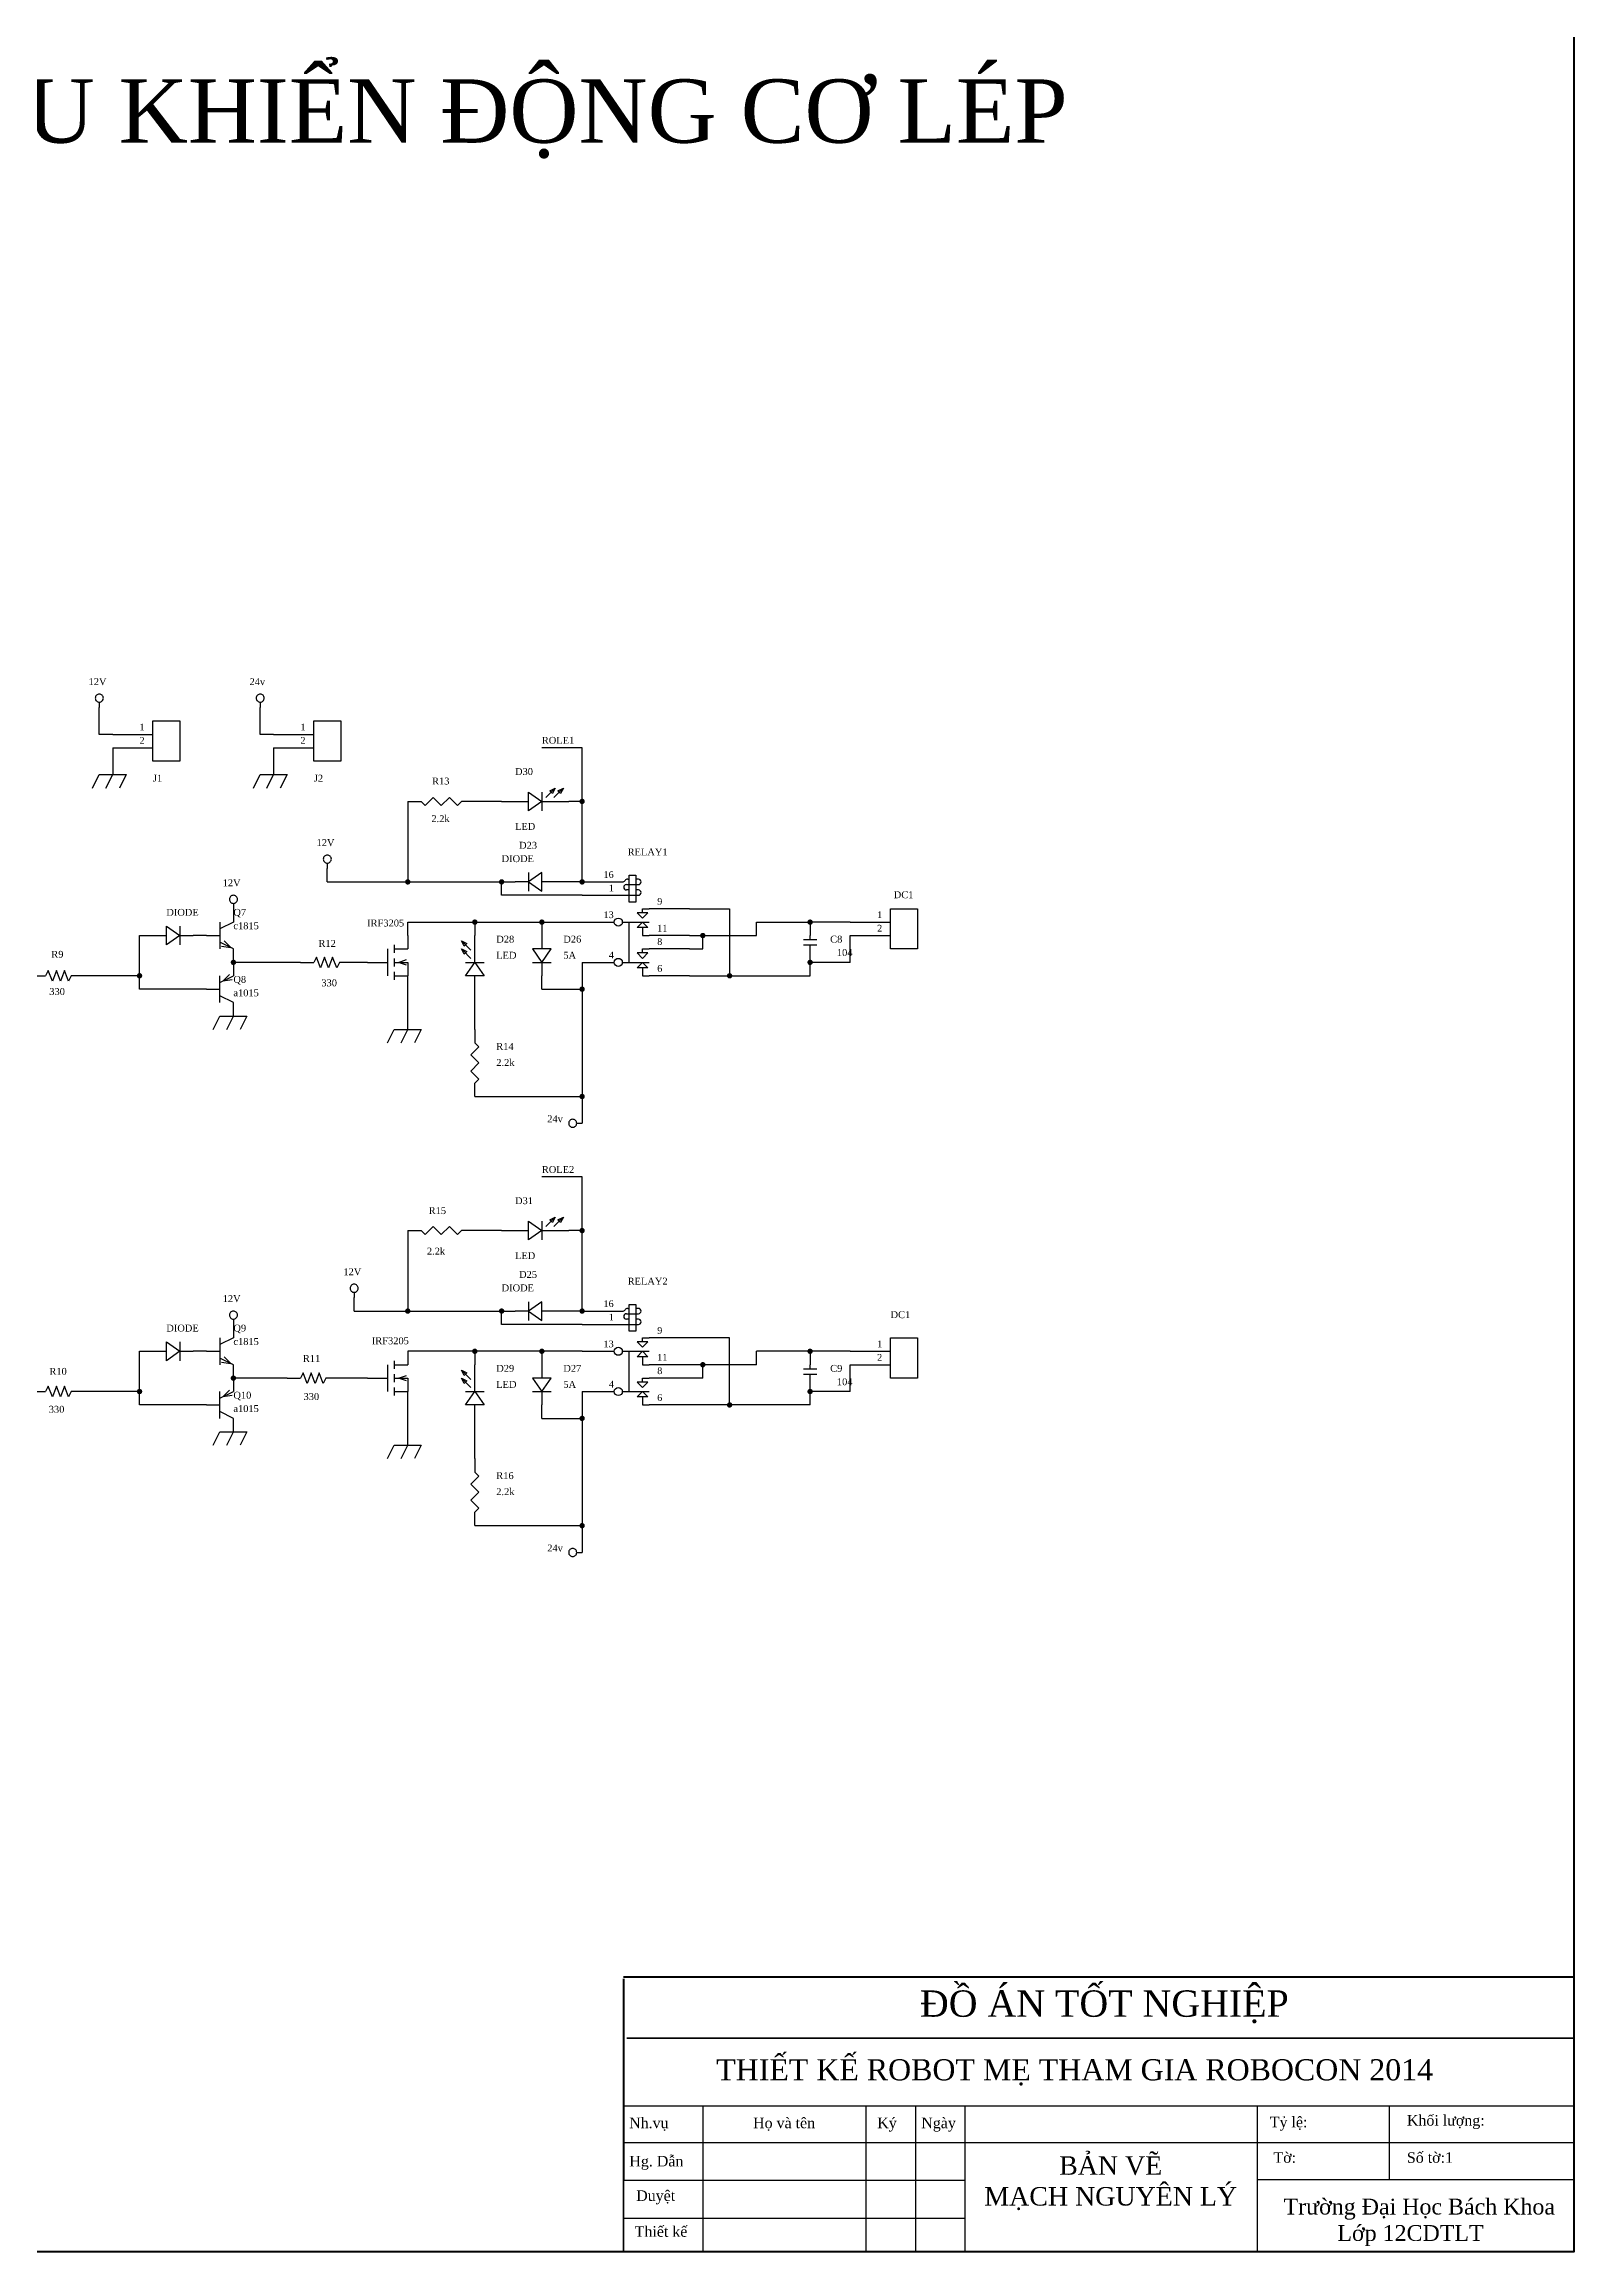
# Model space of a CAD drawing. Header units: inches. Extents: x 10 to 2893, y 8 to 851.
# Drawn here: x 909.5 to 1199.2, y 9.5 to 427.6 of the extents above; entities that cross this region are included whole.
import ezdxf

# ---------------------------------------------------------------- set-up
doc = ezdxf.new("R2010")
doc.units = ezdxf.units.IN
doc.header["$MEASUREMENT"] = 0
for name, color, linetype in [('DUONG BAO', 80, 'Continuous'), ('PARTS', 7, 'Continuous'), ('PARTTEXT', 7, 'Continuous'), ('WIRE', 7, 'Continuous'), ('WIRETEXT', 7, 'Continuous')]:
    doc.layers.add(name, color=color, linetype=linetype)
doc.layers.add('net dam', color=7, linetype='Continuous', lineweight=35)
doc.styles.add('Manh', font='times_0.ttf')
doc.styles.get("Standard").update_dxf_attribs({"font": 'times_0.ttf'})

msp = doc.modelspace()

# ---------------------------------------------------------------- linework, layer by layer
at = {"layer": 'DUONG BAO', "color": 7, "lineweight": 40}
for p, q in [((1019.23, 61.6), (1199.23, 61.6)), ((1019.23, 61.19), (1019.23, 23.19))]:
    msp.add_line(p, q, dxfattribs=at)
at = {"layer": 'DUONG BAO', "color": 7}
for p, q in [((1199.23, 61.63), (1199.23, 9.5)), ((1019.23, 37.17), (1199.23, 37.17)), ((1034.23, 37.19), (1034.23, 23.19)), ((1065.11, 37.19), (1065.11, 23.19)), ((1074.56, 37.19), (1074.56, 23.19)), ((1083.88, 37.19), (1083.88, 23.19)), ((1139.23, 37.19), (1139.23, 23.19)), ((1164.23, 37.19), (1164.23, 23.19)), ((1019.23, 30.19), (1199.23, 30.19)), ((1019.23, 30.19), (1083.88, 30.19)), ((1019.23, 30.19), (1083.88, 30.19)), ((1083.88, 30.19), (1083.88, 23.19)), ((1139.23, 30.19), (1139.23, 23.19)), ((1019.23, 23.07), (1083.88, 23.07)), ((1034.23, 23.19), (1034.23, 9.5)), ((1065.11, 23.19), (1065.11, 9.5)), ((1074.56, 23.19), (1074.56, 9.5)), ((1083.88, 23.19), (1083.88, 9.5)), ((1139.23, 23.19), (1199.23, 23.19)), ((1139.23, 23.19), (1139.23, 9.5)), ((1083.88, 20.28), (1083.88, 9.5)), ((1139.23, 20.28), (1139.23, 9.5)), ((1019.23, 15.88), (1083.88, 15.88)), ((1199.23, 9.5), (1019.23, 9.5))]:
    msp.add_line(p, q, dxfattribs=at)
at = {"layer": 'net dam'}
msp.add_line((1199.07, 49.95), (1019.86, 49.95), dxfattribs=at)
at = {"layer": 'net dam', "color": 7}
msp.add_line((1019.23, 23.19), (1019.23, 9.5), dxfattribs=at)
at = {"layer": 'net dam', "color": 7, "lineweight": 60}
msp.add_lwpolyline([(10.23, 9.5), (10.23, 850.5), (1199.23, 850.5), (1199.23, 9.5), (10.23, 9.5)], close=True, dxfattribs=at)
at = {"layer": 'PARTS'}
for p, q in [((922.49, 296.89), (930.11, 296.89)), ((952.97, 296.89), (960.59, 296.89)), ((922.49, 294.35), (930.11, 294.35)), ((952.97, 294.35), (960.59, 294.35)), ((978.37, 284.19), (980.91, 284.19)), ((991.07, 284.19), (988.53, 284.19)), ((996.15, 284.19), (998.69, 284.19)), ((1011.39, 284.19), (1008.85, 284.19)), ((996.15, 268.95), (998.69, 268.95)), ((1008.85, 268.95), (1006.31, 268.95)), ((1011.39, 268.95), (1019.01, 268.95)), ((945.35, 263.87), (945.35, 261.33)), ((1011.39, 266.41), (1019.01, 266.41)), ((1031.71, 263.87), (1024.09, 263.87)), ((991.07, 261.33), (991.07, 258.79)), ((1003.77, 261.33), (1003.77, 258.79)), ((1011.39, 261.33), (1017.49, 261.33)), ((1054.57, 261.33), (1054.57, 258.79)), ((1062.19, 261.33), (1069.81, 261.33)), ((927.57, 258.79), (930.11, 258.79)), ((940.27, 258.79), (937.73, 258.79)), ((940.27, 258.79), (942.81, 258.79)), ((945.35, 253.71), (945.35, 256.25)), ((978.37, 258.79), (978.37, 256.25)), ((1031.71, 258.79), (1024.09, 258.79)), ((1031.71, 256.25), (1024.09, 256.25)), ((1054.57, 253.71), (1054.57, 256.25)), ((1062.19, 258.79), (1069.81, 258.79)), ((907.25, 251.17), (909.79, 251.17)), ((917.41, 251.17), (914.87, 251.17)), ((945.35, 253.71), (945.35, 251.17)), ((958.05, 253.71), (960.59, 253.71)), ((968.21, 253.71), (965.67, 253.71)), ((970.75, 253.71), (973.29, 253.71)), ((978.37, 248.63), (978.37, 251.17)), ((1003.77, 248.63), (1003.77, 251.17)), ((1011.39, 253.71), (1017.49, 253.71)), ((1031.71, 251.17), (1024.09, 251.17)), ((940.27, 248.63), (942.81, 248.63)), ((991.07, 246.09), (991.07, 248.63)), ((945.35, 243.55), (945.35, 246.09)), ((991.07, 241.01), (991.07, 238.47)), ((991.07, 228.31), (991.07, 230.85)), ((978.37, 202.91), (980.91, 202.91)), ((991.07, 202.91), (988.53, 202.91)), ((996.15, 202.91), (998.69, 202.91)), ((1011.39, 202.91), (1008.85, 202.91)), ((945.35, 185.13), (945.35, 182.59)), ((996.15, 187.67), (998.69, 187.67)), ((1008.85, 187.67), (1006.31, 187.67)), ((1011.39, 187.67), (1019.01, 187.67)), ((1011.39, 185.13), (1019.01, 185.13)), ((927.57, 180.05), (930.11, 180.05)), ((940.27, 180.05), (937.73, 180.05)), ((940.27, 180.05), (942.81, 180.05)), ((978.37, 180.05), (978.37, 177.51)), ((991.07, 180.05), (991.07, 177.51)), ((1003.77, 180.05), (1003.77, 177.51)), ((1011.39, 180.05), (1017.49, 180.05)), ((1031.71, 182.59), (1024.09, 182.59)), ((1054.57, 180.05), (1054.57, 177.51)), ((1062.19, 180.05), (1069.81, 180.05)), ((945.35, 174.97), (945.35, 177.51)), ((1031.71, 177.51), (1024.09, 177.51)), ((1062.19, 177.51), (1069.81, 177.51)), ((907.25, 172.43), (909.79, 172.43)), ((917.41, 172.43), (914.87, 172.43)), ((945.35, 174.97), (945.35, 172.43)), ((955.51, 174.97), (958.05, 174.97)), ((965.67, 174.97), (963.13, 174.97)), ((970.75, 174.97), (973.29, 174.97)), ((978.37, 169.89), (978.37, 172.43)), ((1011.39, 172.43), (1017.49, 172.43)), ((1031.71, 174.97), (1024.09, 174.97)), ((1054.57, 172.43), (1054.57, 174.97)), ((940.27, 169.89), (942.81, 169.89)), ((945.35, 164.81), (945.35, 167.35)), ((991.07, 164.81), (991.07, 167.35)), ((1003.77, 167.35), (1003.77, 169.89)), ((1031.71, 169.89), (1024.09, 169.89)), ((991.07, 159.73), (991.07, 157.19)), ((991.07, 147.03), (991.07, 149.57))]:
    msp.add_line(p, q, dxfattribs=at)
for points in [[(920.72, 303.75, 0.0985), (920.66, 304.04, 0.0985), (920.49, 304.29, 0.0985), (920.25, 304.45, 0.0985), (919.95, 304.51, 0.0985), (919.66, 304.45, 0.0985), (919.42, 304.29, 0.0985), (919.25, 304.04, 0.0985), (919.19, 303.75, 0.0985), (919.25, 303.46, 0.0985), (919.42, 303.21, 0.0985), (919.66, 303.04, 0.0985), (919.95, 302.98, 0.0985), (920.25, 303.04, 0.0985), (920.49, 303.21, 0.0985), (920.66, 303.46, 0.0985)], [(951.2, 303.75, 0.0985), (951.14, 304.04, 0.0985), (950.97, 304.29, 0.0985), (950.73, 304.45, 0.0985), (950.43, 304.51, 0.0985), (950.14, 304.45, 0.0985), (949.9, 304.29, 0.0985), (949.73, 304.04, 0.0985), (949.67, 303.75, 0.0985), (949.73, 303.46, 0.0985), (949.9, 303.21, 0.0985), (950.14, 303.04, 0.0985), (950.43, 302.98, 0.0985), (950.73, 303.04, 0.0985), (950.97, 303.21, 0.0985), (951.14, 303.46, 0.0985)], [(963.9, 273.27, 0.0985), (963.84, 273.56, 0.0985), (963.67, 273.81, 0.0985), (963.43, 273.97, 0.0985), (963.13, 274.03, 0.0985), (962.84, 273.97, 0.0985), (962.6, 273.81, 0.0985), (962.43, 273.56, 0.0985), (962.37, 273.27, 0.0985), (962.43, 272.98, 0.0985), (962.6, 272.73, 0.0985), (962.84, 272.56, 0.0985), (963.13, 272.5, 0.0985), (963.43, 272.56, 0.0985), (963.67, 272.73, 0.0985), (963.84, 272.98, 0.0985)], [(946.12, 265.65, 0.0985), (946.06, 265.94, 0.0985), (945.89, 266.19, 0.0985), (945.65, 266.35, 0.0985), (945.35, 266.41, 0.0985), (945.06, 266.35, 0.0985), (944.82, 266.19, 0.0985), (944.65, 265.94, 0.0985), (944.59, 265.65, 0.0985), (944.65, 265.36, 0.0985), (944.82, 265.11, 0.0985), (945.06, 264.94, 0.0985), (945.35, 264.88, 0.0985), (945.65, 264.94, 0.0985), (945.89, 265.11, 0.0985), (946.06, 265.36, 0.0985)], [(1010.38, 223.23, 0.0985), (1010.32, 223.52, 0.0985), (1010.16, 223.77, 0.0985), (1009.91, 223.93, 0.0985), (1009.62, 223.99, 0.0985), (1009.32, 223.93, 0.0985), (1009.08, 223.77, 0.0985), (1008.91, 223.52, 0.0985), (1008.85, 223.23, 0.0985), (1008.91, 222.94, 0.0985), (1009.08, 222.69, 0.0985), (1009.32, 222.52, 0.0985), (1009.62, 222.47, 0.0985), (1009.91, 222.52, 0.0985), (1010.16, 222.69, 0.0985), (1010.32, 222.94, 0.0985)], [(968.98, 191.99, 0.0985), (968.92, 192.28, 0.0985), (968.75, 192.53, 0.0985), (968.51, 192.69, 0.0985), (968.21, 192.75, 0.0985), (967.92, 192.69, 0.0985), (967.68, 192.53, 0.0985), (967.51, 192.28, 0.0985), (967.45, 191.99, 0.0985), (967.51, 191.7, 0.0985), (967.68, 191.45, 0.0985), (967.92, 191.28, 0.0985), (968.21, 191.22, 0.0985), (968.51, 191.28, 0.0985), (968.75, 191.45, 0.0985), (968.92, 191.7, 0.0985)], [(946.12, 186.91, 0.0985), (946.06, 187.2, 0.0985), (945.89, 187.45, 0.0985), (945.65, 187.61, 0.0985), (945.35, 187.67, 0.0985), (945.06, 187.61, 0.0985), (944.82, 187.45, 0.0985), (944.65, 187.2, 0.0985), (944.59, 186.91, 0.0985), (944.65, 186.62, 0.0985), (944.82, 186.37, 0.0985), (945.06, 186.2, 0.0985), (945.35, 186.14, 0.0985), (945.65, 186.2, 0.0985), (945.89, 186.37, 0.0985), (946.06, 186.62, 0.0985)], [(1010.38, 141.95, 0.0985), (1010.32, 142.24, 0.0985), (1010.16, 142.49, 0.0985), (1009.91, 142.65, 0.0985), (1009.62, 142.71, 0.0985), (1009.32, 142.65, 0.0985), (1009.08, 142.49, 0.0985), (1008.91, 142.24, 0.0985), (1008.85, 141.95, 0.0985), (1008.91, 141.66, 0.0985), (1009.08, 141.41, 0.0985), (1009.32, 141.24, 0.0985), (1009.62, 141.19, 0.0985), (1009.91, 141.24, 0.0985), (1010.16, 141.41, 0.0985), (1010.32, 141.66, 0.0985)]]:
    msp.add_lwpolyline(points, format="xyb", close=True, dxfattribs=at)
for points in [[(919.95, 302.98), (919.95, 301.97)], [(950.43, 302.98), (950.43, 301.97)], [(918.68, 286.73), (919.95, 289.27)], [(919.95, 289.27), (925.03, 289.27)], [(921.22, 286.73), (922.49, 289.27)], [(925.03, 289.27), (923.76, 286.73)], [(949.16, 286.73), (950.43, 289.27)], [(950.43, 289.27), (955.51, 289.27)], [(951.7, 286.73), (952.97, 289.27)], [(955.51, 289.27), (954.24, 286.73)], [(983.2, 284.95), (981.68, 283.43)], [(984.72, 283.43), (983.2, 284.95)], [(986.25, 284.95), (984.72, 283.43)], [(987.77, 283.43), (986.25, 284.95)], [(1003.77, 285.97), (1003.77, 282.41)], [(1006.06, 286.47), (1004.54, 284.95)], [(1007.58, 286.47), (1006.06, 284.95)], [(981.68, 283.43), (980.91, 284.19)], [(988.53, 284.19), (987.77, 283.43)], [(998.69, 284.19), (1001.23, 284.19)], [(1003.77, 284.19), (1008.85, 284.19)], [(963.13, 272.5), (963.13, 271.49)], [(1001.23, 268.95), (998.69, 268.95)], [(1001.23, 270.73), (1001.23, 267.17)], [(1006.31, 268.95), (1003.77, 268.95)], [(1019.78, 268.44), (1022.06, 268.44)], [(1020.03, 269.46), (1020.28, 269.46)], [(1020.28, 265.14), (1020.28, 270.22)], [(1020.28, 270.22), (1021.55, 270.22)], [(1021.55, 270.22), (1021.55, 265.14)], [(1022.06, 269.46), (1021.55, 269.46)], [(945.35, 264.88), (945.35, 263.87)], [(1019.01, 266.41), (1022.06, 266.41)], [(1020.28, 267.42), (1019.78, 267.42)], [(1021.55, 265.14), (1020.28, 265.14)], [(1022.06, 267.42), (1021.55, 267.42)], [(1022.82, 263.87), (1024.09, 263.87)], [(1022.82, 263.11), (1022.82, 263.87)], [(935.19, 260.57), (935.19, 257.01)], [(945.35, 261.33), (942.81, 260.06)], [(942.81, 261.33), (942.81, 256.25)], [(1019.01, 261.33), (1024.09, 261.33)], [(1020.28, 253.71), (1020.28, 261.33)], [(1022.82, 260.31), (1022.82, 258.79)], [(930.11, 258.79), (932.65, 258.79)], [(935.19, 258.79), (937.73, 258.79)], [(945.35, 256.25), (942.81, 257.52)], [(943.07, 256.76), (944.85, 256.5), (943.58, 257.77)], [(974.56, 256.25), (974.56, 251.17)], [(975.83, 257.01), (975.83, 255.49)], [(975.83, 256.25), (978.37, 256.25)], [(988.79, 257.52), (990.31, 255.99)], [(988.79, 255.99), (990.31, 254.47)], [(991.07, 253.71), (991.07, 258.79)], [(1003.77, 258.79), (1003.77, 256.25)], [(1022.82, 258.79), (1024.09, 258.79)], [(1022.82, 255.49), (1022.82, 256.25)], [(1022.82, 256.25), (1024.09, 256.25)], [(1053.3, 258.03), (1055.84, 258.03)], [(1053.3, 257.01), (1055.84, 257.01)], [(1054.57, 258.03), (1054.57, 258.79)], [(1054.57, 256.25), (1054.57, 257.01)], [(910.3, 252.18), (909.79, 251.17)], [(911.06, 250.15), (910.3, 252.18)], [(911.83, 252.18), (911.06, 250.15)], [(912.59, 250.15), (911.83, 252.18)], [(913.35, 252.18), (912.59, 250.15)], [(914.11, 250.15), (913.35, 252.18)], [(914.62, 251.17), (914.11, 250.15)], [(914.87, 251.17), (914.62, 251.17)], [(942.81, 249.9), (945.35, 251.17)], [(942.81, 246.09), (942.81, 251.17)], [(945.1, 250.41), (943.32, 250.15), (944.59, 251.42)], [(961.1, 254.72), (960.59, 253.71)], [(961.86, 252.69), (961.1, 254.72)], [(962.63, 254.72), (961.86, 252.69)], [(963.39, 252.69), (962.63, 254.72)], [(964.15, 254.72), (963.39, 252.69)], [(964.91, 252.69), (964.15, 254.72)], [(965.42, 253.71), (964.91, 252.69)], [(965.67, 253.71), (965.42, 253.71)], [(973.29, 253.71), (974.56, 253.71)], [(975.83, 254.47), (975.83, 252.95)], [(975.83, 253.71), (978.37, 253.71)], [(975.83, 251.93), (975.83, 250.41)], [(975.83, 251.17), (978.37, 251.17)], [(978.12, 253.2), (976.6, 253.71), (978.12, 254.22)], [(978.37, 253.71), (978.37, 251.17)], [(989.3, 253.71), (992.85, 253.71)], [(991.07, 248.63), (991.07, 251.17)], [(1002, 253.71), (1005.55, 253.71)], [(1003.77, 253.71), (1003.77, 251.17)], [(1019.01, 253.71), (1024.09, 253.71)], [(1022.82, 252.69), (1022.82, 251.17)], [(1022.82, 251.17), (1024.09, 251.17)], [(945.35, 246.09), (942.81, 247.36)], [(941.54, 241.01), (942.81, 243.55)], [(942.81, 243.55), (947.89, 243.55)], [(944.08, 241.01), (945.35, 243.55)], [(947.89, 243.55), (946.62, 241.01)], [(974.56, 238.47), (975.83, 241.01)], [(975.83, 241.01), (980.91, 241.01)], [(977.1, 238.47), (978.37, 241.01)], [(980.91, 241.01), (979.64, 238.47)], [(991.07, 238.47), (991.84, 237.71)], [(991.84, 237.71), (990.31, 236.18)], [(990.31, 236.18), (991.84, 234.66)], [(991.84, 234.66), (990.31, 233.13)], [(990.31, 233.13), (991.84, 231.61)], [(991.84, 231.61), (991.07, 230.85)], [(1010.38, 223.23), (1011.39, 223.23)], [(1006.06, 205.19), (1004.54, 203.67)], [(1007.58, 205.19), (1006.06, 203.67)], [(981.68, 202.15), (980.91, 202.91)], [(983.2, 203.67), (981.68, 202.15)], [(984.72, 202.15), (983.2, 203.67)], [(986.25, 203.67), (984.72, 202.15)], [(987.77, 202.15), (986.25, 203.67)], [(988.53, 202.91), (987.77, 202.15)], [(998.69, 202.91), (1001.23, 202.91)], [(1003.77, 204.69), (1003.77, 201.13)], [(1003.77, 202.91), (1008.85, 202.91)], [(968.21, 191.22), (968.21, 190.21)], [(1001.23, 189.45), (1001.23, 185.89)], [(1020.03, 188.18), (1020.28, 188.18)], [(1020.28, 183.86), (1020.28, 188.94)], [(1020.28, 188.94), (1021.55, 188.94)], [(1021.55, 188.94), (1021.55, 183.86)], [(1022.06, 188.18), (1021.55, 188.18)], [(945.35, 186.14), (945.35, 185.13)], [(1001.23, 187.67), (998.69, 187.67)], [(1006.31, 187.67), (1003.77, 187.67)], [(1019.01, 185.13), (1022.06, 185.13)], [(1019.78, 187.16), (1022.06, 187.16)], [(1020.28, 186.14), (1019.78, 186.14)], [(1022.06, 186.14), (1021.55, 186.14)], [(930.11, 180.05), (932.65, 180.05)], [(935.19, 181.83), (935.19, 178.27)], [(935.19, 180.05), (937.73, 180.05)], [(945.35, 182.59), (942.81, 181.32)], [(942.81, 182.59), (942.81, 177.51)], [(1019.01, 180.05), (1024.09, 180.05)], [(1021.55, 183.86), (1020.28, 183.86)], [(1020.28, 172.43), (1020.28, 180.05)], [(1022.82, 182.59), (1024.09, 182.59)], [(1022.82, 181.83), (1022.82, 182.59)], [(945.35, 177.51), (942.81, 178.78)], [(943.07, 178.02), (944.85, 177.76), (943.58, 179.03)], [(958.56, 175.98), (958.05, 174.97)], [(959.32, 173.95), (958.56, 175.98)], [(960.09, 175.98), (959.32, 173.95)], [(960.85, 173.95), (960.09, 175.98)], [(961.61, 175.98), (960.85, 173.95)], [(962.37, 173.95), (961.61, 175.98)], [(974.56, 177.51), (974.56, 172.43)], [(975.83, 178.27), (975.83, 176.75)], [(975.83, 177.51), (978.37, 177.51)], [(975.83, 175.73), (975.83, 174.21)], [(988.79, 176.24), (990.31, 174.71)], [(991.07, 172.43), (991.07, 177.51)], [(1003.77, 177.51), (1003.77, 174.97)], [(1022.82, 179.03), (1022.82, 177.51)], [(1022.82, 177.51), (1024.09, 177.51)], [(1053.3, 176.75), (1055.84, 176.75)], [(1053.3, 175.73), (1055.84, 175.73)], [(1054.57, 176.75), (1054.57, 177.51)], [(1054.57, 174.97), (1054.57, 175.73)], [(910.3, 173.44), (909.79, 172.43)], [(911.06, 171.41), (910.3, 173.44)], [(911.83, 173.44), (911.06, 171.41)], [(912.59, 171.41), (911.83, 173.44)], [(913.35, 173.44), (912.59, 171.41)], [(914.11, 171.41), (913.35, 173.44)], [(914.62, 172.43), (914.11, 171.41)], [(914.87, 172.43), (914.62, 172.43)], [(942.81, 171.16), (945.35, 172.43)], [(942.81, 167.35), (942.81, 172.43)], [(945.1, 171.67), (943.32, 171.41), (944.59, 172.68)], [(962.88, 174.97), (962.37, 173.95)], [(963.13, 174.97), (962.88, 174.97)], [(973.29, 174.97), (974.56, 174.97)], [(975.83, 174.97), (978.37, 174.97)], [(975.83, 173.19), (975.83, 171.67)], [(975.83, 172.43), (978.37, 172.43)], [(978.12, 174.46), (976.6, 174.97), (978.12, 175.48)], [(978.37, 174.97), (978.37, 172.43)], [(988.79, 174.71), (990.31, 173.19)], [(989.3, 172.43), (992.85, 172.43)], [(1002, 172.43), (1005.55, 172.43)], [(1003.77, 172.43), (1003.77, 169.89)], [(1019.01, 172.43), (1024.09, 172.43)], [(1022.82, 174.21), (1022.82, 174.97)], [(1022.82, 174.97), (1024.09, 174.97)], [(945.35, 167.35), (942.81, 168.62)], [(991.07, 167.35), (991.07, 169.89)], [(1022.82, 171.41), (1022.82, 169.89)], [(1022.82, 169.89), (1024.09, 169.89)], [(941.54, 162.27), (942.81, 164.81)], [(942.81, 164.81), (947.89, 164.81)], [(944.08, 162.27), (945.35, 164.81)], [(947.89, 164.81), (946.62, 162.27)], [(974.56, 159.73), (975.83, 162.27)], [(975.83, 162.27), (980.91, 162.27)], [(977.1, 159.73), (978.37, 162.27)], [(980.91, 162.27), (979.64, 159.73)], [(991.84, 156.43), (990.31, 154.9)], [(990.31, 154.9), (991.84, 153.38)], [(991.07, 157.19), (991.84, 156.43)], [(991.84, 153.38), (990.31, 151.85)], [(990.31, 151.85), (991.84, 150.33)], [(991.84, 150.33), (991.07, 149.57)], [(1010.38, 141.95), (1011.39, 141.95)]]:
    msp.add_lwpolyline(points, dxfattribs=at)
for points in [[(930.11, 299.43), (935.19, 299.43), (935.19, 291.81), (930.11, 291.81)], [(960.59, 299.43), (965.67, 299.43), (965.67, 291.81), (960.59, 291.81)], [(1003.77, 284.19), (1003.77, 284.19), (1001.23, 282.41), (1001.23, 285.97), (1003.77, 284.19)], [(1005.3, 286.22), (1005.3, 286.22), (1006.31, 286.73), (1005.81, 285.71), (1005.3, 286.22)], [(1006.82, 286.22), (1006.82, 286.22), (1007.84, 286.73), (1007.33, 285.71), (1006.82, 286.22)], [(1001.23, 268.95), (1001.23, 268.95), (1003.77, 267.17), (1003.77, 270.73), (1001.23, 268.95)], [(1069.81, 263.87), (1074.89, 263.87), (1074.89, 256.25), (1069.81, 256.25)], [(935.19, 258.79), (935.19, 258.79), (932.65, 257.01), (932.65, 260.57), (935.19, 258.79)], [(1022.82, 262.09), (1023.84, 263.11), (1021.81, 263.11), (1022.82, 262.09)], [(1022.82, 261.33), (1023.84, 260.31), (1021.81, 260.31), (1022.82, 261.33)], [(989.04, 256.76), (989.04, 256.76), (988.53, 257.77), (989.55, 257.26), (989.04, 256.76)], [(989.04, 255.23), (989.04, 255.23), (988.53, 256.25), (989.55, 255.74), (989.04, 255.23)], [(1003.77, 253.71), (1003.77, 253.71), (1005.55, 256.25), (1002, 256.25), (1003.77, 253.71)], [(1022.82, 254.47), (1023.84, 255.49), (1021.81, 255.49), (1022.82, 254.47)], [(991.07, 253.71), (991.07, 253.71), (992.85, 251.17), (989.3, 251.17), (991.07, 253.71)], [(1022.82, 253.71), (1023.84, 252.69), (1021.81, 252.69), (1022.82, 253.71)], [(1005.3, 204.94), (1005.3, 204.94), (1006.31, 205.45), (1005.81, 204.43), (1005.3, 204.94)], [(1006.82, 204.94), (1006.82, 204.94), (1007.84, 205.45), (1007.33, 204.43), (1006.82, 204.94)], [(1003.77, 202.91), (1003.77, 202.91), (1001.23, 201.13), (1001.23, 204.69), (1003.77, 202.91)], [(1001.23, 187.67), (1001.23, 187.67), (1003.77, 185.89), (1003.77, 189.45), (1001.23, 187.67)], [(935.19, 180.05), (935.19, 180.05), (932.65, 178.27), (932.65, 181.83), (935.19, 180.05)], [(1022.82, 180.81), (1023.84, 181.83), (1021.81, 181.83), (1022.82, 180.81)], [(1022.82, 180.05), (1023.84, 179.03), (1021.81, 179.03), (1022.82, 180.05)], [(1069.81, 182.59), (1074.89, 182.59), (1074.89, 174.97), (1069.81, 174.97)], [(989.04, 175.48), (989.04, 175.48), (988.53, 176.49), (989.55, 175.98), (989.04, 175.48)], [(989.04, 173.95), (989.04, 173.95), (988.53, 174.97), (989.55, 174.46), (989.04, 173.95)], [(991.07, 172.43), (991.07, 172.43), (992.85, 169.89), (989.3, 169.89), (991.07, 172.43)], [(1003.77, 172.43), (1003.77, 172.43), (1005.55, 174.97), (1002, 174.97), (1003.77, 172.43)], [(1022.82, 173.19), (1023.84, 174.21), (1021.81, 174.21), (1022.82, 173.19)], [(1022.82, 172.43), (1023.84, 171.41), (1021.81, 171.41), (1022.82, 172.43)]]:
    msp.add_lwpolyline(points, close=True, dxfattribs=at)
for points in [[(1019.01, 268.95, 0.2841), (1019.52, 269.2)], [(1019.78, 268.44, 0.4142), (1019.27, 267.93)], [(1019.27, 267.93, 0.4142), (1019.78, 267.42)], [(1020.03, 269.46, 0.2841), (1019.52, 269.2)], [(1022.57, 268.95, 0.4142), (1022.06, 269.46)], [(1022.06, 268.44, 0.4142), (1022.57, 268.95)], [(1022.57, 266.92, 0.4142), (1022.06, 267.42)], [(1022.06, 266.41, 0.4142), (1022.57, 266.92)], [(1020.03, 188.18, 0.2841), (1019.52, 187.92)], [(1022.57, 187.67, 0.4142), (1022.06, 188.18)], [(1019.01, 187.67, 0.2841), (1019.52, 187.92)], [(1019.78, 187.16, 0.4142), (1019.27, 186.65)], [(1019.27, 186.65, 0.4142), (1019.78, 186.14)], [(1022.06, 187.16, 0.4142), (1022.57, 187.67)], [(1022.57, 185.64, 0.4142), (1022.06, 186.14)], [(1022.06, 185.13, 0.4142), (1022.57, 185.64)]]:
    msp.add_lwpolyline(points, format="xyb", dxfattribs=at)
for centre in [(1018.25, 261.33), (1018.25, 253.71), (1018.25, 180.05), (1018.25, 172.43)]:
    msp.add_circle(centre, 0.762, dxfattribs=at)
at = {"layer": 'WIRE'}
for points in [[(919.95, 296.89), (919.95, 301.97)], [(950.43, 296.89), (950.43, 301.97)], [(922.49, 296.89), (919.95, 296.89)], [(952.97, 296.89), (950.43, 296.89)], [(922.49, 294.35), (922.49, 289.27)], [(952.97, 294.35), (952.97, 289.27)], [(1011.39, 294.35), (1003.77, 294.35)], [(1011.39, 284.19), (1011.39, 294.35)], [(978.37, 284.19), (978.37, 268.95)], [(996.15, 284.19), (991.07, 284.19)], [(1011.39, 268.95), (1011.39, 284.19)], [(963.13, 268.95), (963.13, 271.49)], [(963.13, 268.95), (978.37, 268.95)], [(978.37, 268.95), (996.15, 268.95)], [(996.15, 266.41), (996.15, 268.95)], [(1011.39, 268.95), (1008.85, 268.95)], [(1011.39, 266.41), (996.15, 266.41)], [(1031.71, 263.87), (1039.33, 263.87)], [(1039.33, 263.87), (1039.33, 251.17)], [(978.37, 258.79), (978.37, 261.33)], [(978.37, 261.33), (991.07, 261.33)], [(991.07, 261.33), (1003.77, 261.33)], [(1003.77, 261.33), (1011.39, 261.33)], [(1044.41, 258.79), (1044.41, 261.33)], [(1044.41, 261.33), (1054.57, 261.33)], [(1062.19, 261.33), (1054.57, 261.33)], [(927.57, 251.17), (927.57, 258.79)], [(1031.71, 258.79), (1034.25, 258.79)], [(1031.71, 256.25), (1034.25, 256.25)], [(1034.25, 256.25), (1034.25, 258.79)], [(1034.25, 258.79), (1044.41, 258.79)], [(1062.19, 253.71), (1062.19, 258.79)], [(927.57, 251.17), (917.41, 251.17)], [(927.57, 248.63), (927.57, 251.17)], [(958.05, 253.71), (945.35, 253.71)], [(970.75, 253.71), (968.21, 253.71)], [(1011.39, 253.71), (1011.39, 248.63)], [(1031.71, 251.17), (1039.33, 251.17)], [(1039.33, 251.17), (1054.57, 251.17)], [(1062.19, 253.71), (1054.57, 253.71)], [(1054.57, 251.17), (1054.57, 253.71)], [(940.27, 248.63), (927.57, 248.63)], [(978.37, 241.01), (978.37, 248.63)], [(1003.77, 248.63), (1011.39, 248.63)], [(1011.39, 248.63), (1011.39, 228.31)], [(991.07, 241.01), (991.07, 246.09)], [(991.07, 228.31), (1011.39, 228.31)], [(1011.39, 228.31), (1011.39, 223.23)], [(1011.39, 213.07), (1003.77, 213.07)], [(1011.39, 202.91), (1011.39, 213.07)], [(978.37, 202.91), (978.37, 187.67)], [(996.15, 202.91), (991.07, 202.91)], [(1011.39, 187.67), (1011.39, 202.91)], [(968.21, 187.67), (968.21, 190.21)], [(968.21, 187.67), (978.37, 187.67)], [(978.37, 187.67), (996.15, 187.67)], [(996.15, 185.13), (996.15, 187.67)], [(1011.39, 185.13), (996.15, 185.13)], [(1011.39, 187.67), (1008.85, 187.67)], [(927.57, 172.43), (927.57, 180.05)], [(991.07, 180.05), (978.37, 180.05)], [(1003.77, 180.05), (991.07, 180.05)], [(1011.39, 180.05), (1003.77, 180.05)], [(1039.33, 182.59), (1031.71, 182.59)], [(1039.33, 169.89), (1039.33, 182.59)], [(1044.41, 177.51), (1044.41, 180.05)], [(1054.57, 180.05), (1044.41, 180.05)], [(1062.19, 180.05), (1054.57, 180.05)], [(1034.25, 177.51), (1031.71, 177.51)], [(1034.25, 174.97), (1034.25, 177.51)], [(1044.41, 177.51), (1034.25, 177.51)], [(1062.19, 172.43), (1062.19, 177.51)], [(927.57, 172.43), (917.41, 172.43)], [(927.57, 169.89), (927.57, 172.43)], [(955.51, 174.97), (945.35, 174.97)], [(970.75, 174.97), (965.67, 174.97)], [(1011.39, 172.43), (1011.39, 167.35)], [(1034.25, 174.97), (1031.71, 174.97)], [(1062.19, 172.43), (1054.57, 172.43)], [(1054.57, 169.89), (1054.57, 172.43)], [(940.27, 169.89), (927.57, 169.89)], [(978.37, 162.27), (978.37, 169.89)], [(1003.77, 167.35), (1011.39, 167.35)], [(1011.39, 167.35), (1011.39, 147.03)], [(1039.33, 169.89), (1031.71, 169.89)], [(1054.57, 169.89), (1039.33, 169.89)], [(991.07, 159.73), (991.07, 164.81)], [(991.07, 147.03), (1011.39, 147.03)], [(1011.39, 147.03), (1011.39, 141.95)]]:
    msp.add_lwpolyline(points, dxfattribs=at)
at = {"layer": 'WIRE', "const_width": 0.508}
for points in [[(1011.14, 284.19, 1), (1011.65, 284.19, 1)], [(978.12, 268.95, 1), (978.63, 268.95, 1)], [(995.9, 268.95, 1), (996.41, 268.95, 1)], [(1011.14, 268.95, 1), (1011.65, 268.95, 1)], [(990.82, 261.33, 1), (991.33, 261.33, 1)], [(1003.52, 261.33, 1), (1004.03, 261.33, 1)], [(1034, 258.79, 1), (1034.51, 258.79, 1)], [(1054.32, 261.33, 1), (1054.83, 261.33, 1)], [(927.32, 251.17, 1), (927.83, 251.17, 1)], [(945.1, 253.71, 1), (945.61, 253.71, 1)], [(1039.08, 251.17, 1), (1039.59, 251.17, 1)], [(1054.32, 253.71, 1), (1054.83, 253.71, 1)], [(1011.14, 248.63, 1), (1011.65, 248.63, 1)], [(1011.14, 228.31, 1), (1011.65, 228.31, 1)], [(1011.14, 202.91, 1), (1011.65, 202.91, 1)], [(978.12, 187.67, 1), (978.63, 187.67, 1)], [(995.9, 187.67, 1), (996.41, 187.67, 1)], [(1011.14, 187.67, 1), (1011.65, 187.67, 1)], [(990.82, 180.05, 1), (991.33, 180.05, 1)], [(1003.52, 180.05, 1), (1004.03, 180.05, 1)], [(1054.32, 180.05, 1), (1054.83, 180.05, 1)], [(1034, 177.51, 1), (1034.51, 177.51, 1)], [(927.32, 172.43, 1), (927.83, 172.43, 1)], [(945.1, 174.97, 1), (945.61, 174.97, 1)], [(1054.32, 172.43, 1), (1054.83, 172.43, 1)], [(1011.14, 167.35, 1), (1011.65, 167.35, 1)], [(1039.08, 169.89, 1), (1039.59, 169.89, 1)], [(1011.14, 147.03, 1), (1011.65, 147.03, 1)]]:
    msp.add_lwpolyline(points, format="xyb", close=True, dxfattribs=at)

# ---------------------------------------------------------------- texts
at = {"layer": 'DUONG BAO', "color": 7, "style": 'Manh'}
for s, insert, char_height, width, attachment_point in [('\\pt204;KHỐI {\\fTimes New Roman|b0|i0|c238|p18;Đ}IỀU KHIỂN ĐỘNG CƠ LÉP', (825.98, 420.94), 12, 288.5421, 1), ('{\\fTimes New Roman|b0|i0|c238|p18;Đ}Ồ ÁN TỐT NGHIỆP', (1075.38, 59.02), 5, 135.4304, 1), ('THIẾT KẾ ROBOT MẸ THAM GIA ROBOCON 2014', (1036.8, 45.98), 4, 173.1573, 1), ('Nh.vụ', (1020.3, 34.92), 2, 35.0225, 1), ('Họ và tên', (1043.78, 34.92), 2, 35.0225, 1), ('Ký', (1067.3, 34.92), 2, 35.0225, 1), ('Ngày', (1075.64, 34.92), 2, 35.0225, 1), ('^ITỷ lệ:', (1133.64, 35.09), 2, 29.0388, 1), ('Khối l{\\fTimes New Roman|b0|i0|c163|p18;ư}ợng:', (1167.61, 35.41), 2, 35.0225, 1), ('Hg. Dẫn ', (1020.34, 27.68), 2, 35.0225, 1), ('BẢN VẼ \\PMẠCH NGUYÊN LÝ', (1111.51, 27.6), 3.5, 56, 2), ('Tờ:', (1142.34, 28.36), 2, 35.0225, 1), ('Số tờ:1', (1167.61, 28.36), 2, 35.0225, 1), ('Duyệt', (1021.64, 21.15), 2, 35.0225, 1), ('Tr{\\fTimes New Roman|b0|i0|c163|p18;ư}ờng {\\fTimes New Roman|b0|i0|c238|p18;Đ}ại Học Bách Khoa\\P         Lớp 12CDTLT', (1144.25, 19.57), 3, 250.1949, 1), ('Thiết kế', (1021.35, 14.36), 2, 35.0225, 1)]:
    msp.add_mtext(s, dxfattribs=dict(at, insert=insert, char_height=char_height, width=width, attachment_point=attachment_point))
at = {"layer": 'PARTS'}
for s, p in [('1', (927.57, 297.65)), ('1', (958.05, 297.65)), ('2', (927.57, 295.11)), ('2', (958.05, 295.11)), ('16', (1015.46, 269.71)), ('1', (1016.47, 267.17)), ('9', (1025.62, 264.63)), ('13', (1015.46, 262.09)), ('11', (1025.62, 259.55)), ('2', (1067.27, 259.55)), ('1', (1067.27, 262.09)), ('4', (1016.47, 254.47)), ('8', (1025.62, 257.01)), ('6', (1025.62, 251.93)), ('16', (1015.46, 188.43)), ('1', (1016.47, 185.89)), ('9', (1025.62, 183.35)), ('13', (1015.46, 180.81)), ('1', (1067.27, 180.81)), ('8', (1025.62, 175.73)), ('11', (1025.62, 178.27)), ('2', (1067.27, 178.27)), ('4', (1016.47, 173.19)), ('6', (1025.62, 170.65))]:
    msp.add_text(s, height=1.27, dxfattribs=at).set_placement(p)
at = {"layer": 'PARTTEXT'}
for s, p in [('12V', (917.92, 306.22)), ('24v', (948.4, 306.22)), ('J1', (930.11, 287.93)), ('J2', (960.59, 287.93)), ('R13', (982.98, 287.4)), ('D30', (998.69, 289.2)), ('2.2k', (982.85, 280.28)), ('12V', (961.1, 275.74)), ('LED', (998.69, 278.79)), ('D23', (999.46, 275.23)), ('DIODE', (996.15, 272.69)), ('RELAY1', (1020.03, 273.96)), ('12V', (943.32, 268.12)), ('DIODE', (932.65, 262.53)), ('Q7', (945.35, 262.53)), ('DC1', (1070.42, 265.86)), ('c1815', (945.35, 259.99)), ('IRF3205', (970.68, 260.51)), ('R9', (910.86, 254.58)), ('R12', (961.47, 256.65)), ('D28', (995.14, 257.45)), ('LED', (995.14, 254.41)), ('D26', (1007.84, 257.45)), ('5A', (1007.84, 254.41)), ('C8', (1058.38, 257.45)), ('104', (1059.65, 254.91)), ('Q8', (945.35, 249.83)), ('330', (910.48, 247.53)), ('a1015', (945.35, 247.29)), ('330', (962.01, 249.18)), ('R14', (995.14, 237.13)), ('2.2k', (995.14, 234.09)), ('24v', (1004.79, 223.42)), ('D31', (998.69, 207.92)), ('R15', (982.34, 206.04)), ('2.2k', (982, 198.36)), ('LED', (998.69, 197.51)), ('12V', (966.18, 194.46)), ('DIODE', (996.15, 191.41)), ('D25', (999.46, 193.95)), ('RELAY2', (1020.03, 192.68)), ('12V', (943.32, 189.38)), ('DIODE', (932.65, 183.79)), ('Q9', (945.35, 183.79)), ('DC1', (1069.81, 186.33)), ('c1815', (945.35, 181.25)), ('IRF3205', (971.57, 181.39)), ('R10', (910.51, 175.6)), ('R11', (958.51, 178.04)), ('D29', (995.14, 176.17)), ('D27', (1007.84, 176.17)), ('C9', (1058.38, 176.17)), ('Q10', (945.35, 171.09)), ('330', (958.63, 170.83)), ('LED', (995.14, 173.13)), ('5A', (1007.84, 173.13)), ('104', (1059.65, 173.63)), ('330', (910.38, 168.42)), ('a1015', (945.35, 168.55)), ('R16', (995.14, 155.85)), ('2.2k', (995.14, 152.81)), ('24v', (1004.79, 142.14))]:
    msp.add_text(s, height=1.306, dxfattribs=at).set_placement(p)
at = {"layer": 'WIRETEXT'}
for s, p in [('ROLE1', (1003.77, 295.11)), ('ROLE2', (1003.77, 213.83))]:
    msp.add_text(s, height=1.306, dxfattribs=at).set_placement(p)

doc.saveas('drawing.dxf')
